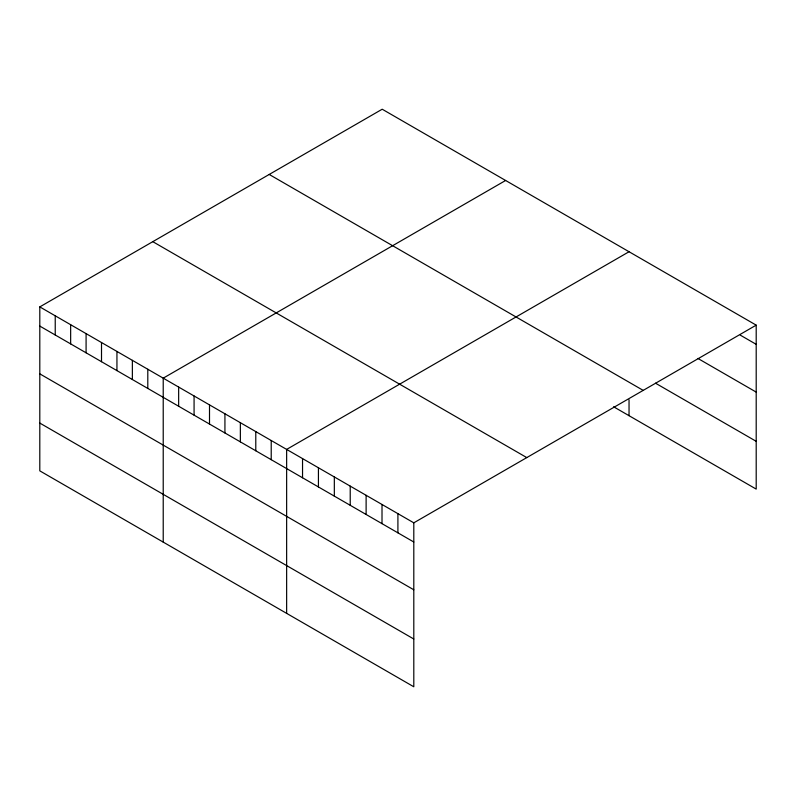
<?xml version="1.0" encoding="UTF-8"?>
<svg xmlns="http://www.w3.org/2000/svg" width="796" height="796" viewBox="0 0 796 796"><rect width="100%" height="100%" fill="white"/><g stroke="black" fill="none" stroke-linecap="round" stroke-linejoin="round"><path stroke-width="1.19" d="M39.8 306.898L413.801 522.833L413.801 686.779L39.8 470.854L39.8 306.898L382.199 109.221L756.2 325.146L756.2 489.102L613.607 406.776M505.619 180.473L163.22 378.16L163.22 542.106M629.039 251.735L286.64 449.412L286.64 613.368M413.801 522.833L756.2 325.146M740.3 335.146L756.2 344.33M697.913 358.449L756.2 392.1M655.526 383.204L756.2 441.322M269.207 174.453L643.208 390.388M152.792 241.666L526.793 457.6M39.8 326.081L413.801 542.006M39.8 373.851L413.801 589.786M39.8 423.074L413.801 639.009M629.039 399.761L629.039 415.681M397.91 513.649L397.91 532.832M382.01 504.475L382.01 523.649M366.12 495.301L366.12 514.475M350.22 486.127L350.22 505.301M334.33 476.943L334.33 496.127M318.43 467.769L318.43 486.943M302.54 458.595L302.54 477.769M271.217 440.506L271.217 459.68M255.785 431.601L255.785 450.775M240.362 422.696L240.362 441.87M224.93 413.791L224.93 432.964M209.507 404.875L209.507 424.059M194.075 395.97L194.075 415.154M178.652 387.065L178.652 406.239M147.797 369.254L147.797 388.428M132.365 360.339L132.365 379.523M116.942 351.434L116.942 370.618M101.51 342.529L101.51 361.702M86.087 333.624L86.087 352.797M70.655 324.718L70.655 343.892M55.232 315.813L55.232 334.987"/></g></svg>
